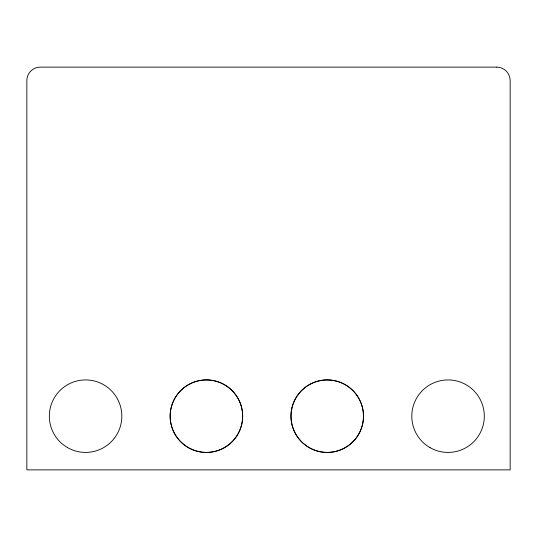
<?xml version="1.0" encoding="UTF-8"?>
<svg xmlns="http://www.w3.org/2000/svg" width="537" height="537" viewBox="0 0 537 537"><rect width="100%" height="100%" fill="white"/><g stroke="black" fill="none" stroke-linecap="round" stroke-linejoin="round"><path stroke-width="0.81" d="M496.725 67.125L40.275 67.125A13.425 13.425 0 0 0 26.85 80.55L26.85 469.875L510.15 469.875L510.15 80.55A13.425 13.425 0 0 0 496.725 67.125M429.936 447.569A36.248 36.248 0 0 0 484.307 416.175A36.248 36.248 0 0 0 429.936 384.781A36.248 36.248 0 0 0 429.936 447.569M309.111 447.569A36.248 36.248 0 0 0 363.482 416.175A36.248 36.248 0 0 0 309.111 384.781A36.248 36.248 0 0 0 309.111 447.569A36.248 36.248 0 0 0 363.482 416.175A36.248 36.248 0 0 0 309.111 384.781A36.248 36.248 0 0 0 309.111 447.569M67.461 447.569A36.248 36.248 0 0 0 121.832 416.175A36.248 36.248 0 0 0 67.461 384.781A36.248 36.248 0 0 0 67.461 447.569M188.286 447.569A36.248 36.248 0 0 0 242.657 416.175A36.248 36.248 0 0 0 188.286 384.781A36.248 36.248 0 0 0 188.286 447.569A36.248 36.248 0 0 0 242.657 416.175A36.248 36.248 0 0 0 188.286 384.781A36.248 36.248 0 0 0 188.286 447.569"/></g></svg>
